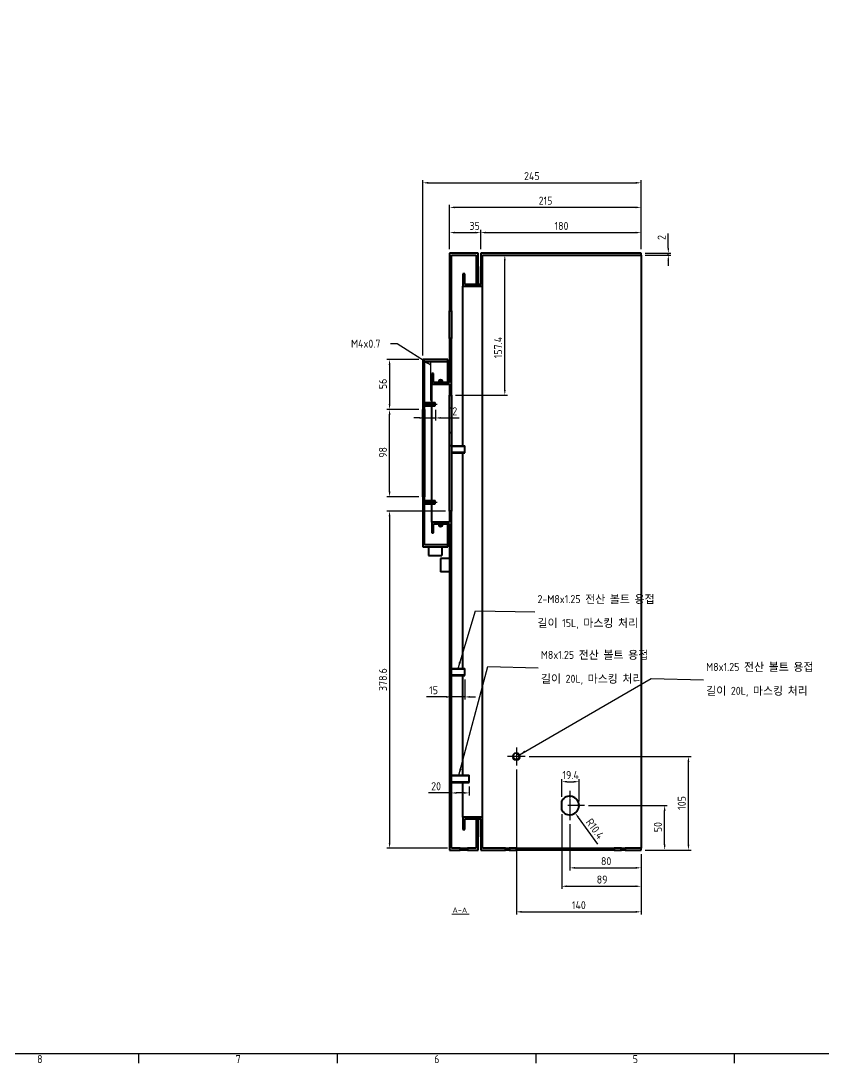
# Model space of a CAD drawing. Header units: millimetres. Extents: x 0 to 3567, y 0 to 2523.
# Drawn here: x 1874 to 2775, y 50 to 1220 of the extents above; entities that cross this region are included whole.
import ezdxf

# ---------------------------------------------------------------- set-up
doc = ezdxf.new("R2010")
doc.units = ezdxf.units.MM
doc.header["$LTSCALE"] = 3
doc.linetypes.add('CHAIN', pattern=[0.7087, 0.4724, -0.0591, 0.1181, -0.0591])
doc.layers.get('0').update_dxf_attribs({"color": 3, "lineweight": 25, "true_color": 0x00ff00})
for name, color, linetype, lineweight, true_color in [('가시적인 것(ISO)', 3, 'Continuous', 40, 0x00ff00), ('가시적인 좁은 것(ISO)', 3, 'Continuous', 35, 0x00ff00), ('기호(ISO)', 5, 'Continuous', 25, 0x0000ff), ('중심 표식(ISO)', 1, 'Continuous', 25, 0xff0000), ('중심선(ISO)', 1, 'Continuous', 25, 0xff0000), ('치수(ISO)', 2, 'Continuous', 25, 0xffff00)]:
    doc.layers.add(name, color=color, linetype=linetype, lineweight=lineweight, true_color=true_color)
doc.layers.add('경계(ISO)', color=7, linetype='Continuous', lineweight=25)
doc.styles.add('문자 텍스트_PSTEK_POSCO', font='isocp.shx')
doc.styles.add('치수 텍스트_PSTEK_POSCO', font='isocp.shx')
doc.styles.add('텍스트 스타일512', font='isocp.shx')
doc.dimstyles.new('치수_PSTEK_POSCO', dxfattribs={"dimscale": 3, "dimtxt": 3, "dimasz": 2, "dimexe": 1, "dimexo": 1.5, "dimgap": 1, "dimtad": 1, "dimrnd": 1e-08, "dimdsep": 46, "dimtxsty": '치수 텍스트_PSTEK_POSCO', "dimcen": 0.09, "dimdle": 10, "dimclrd": 7, "dimclre": 7, "dimclrt": 2, "dimadec": 1, "dimazin": 2, "dimtfac": 1, "dimtmove": 0, "dimatfit": 3, "dimfxl": 1, "dimtolj": 1, "dimlwd": -1, "dimlwe": -1, "dimarcsym": 0})
doc.dimstyles.new('치수_PSTEK_POSCO$7', dxfattribs={"dimscale": 3, "dimtxt": 3, "dimasz": 2.5, "dimexe": 1, "dimexo": 1.5, "dimgap": 1, "dimtad": 1, "dimrnd": 1e-08, "dimdsep": 46, "dimtxsty": '치수 텍스트_PSTEK_POSCO', "dimcen": 0.09, "dimdle": 10, "dimclrd": 7, "dimclre": 7, "dimclrt": 2, "dimadec": 1, "dimazin": 2, "dimtfac": 1, "dimtmove": 0, "dimatfit": 3, "dimfxl": 1, "dimtolj": 1, "dimlwd": -1, "dimlwe": -1, "dimarcsym": 0})

# ---------------------------------------------------------------- blocks, each defined once
blk = doc.blocks.new('경계 Default Border')
at = {"layer": '경계(ISO)'}
for p, q in [((668.81, 20), (668.81, 16.6)), ((743.12, 20), (743.12, 16.6)), ((817.44, 20), (817.44, 16.6)), ((891.75, 20), (891.75, 16.6))]:
    blk.add_line(p, q, dxfattribs=at)
at = {"layer": '경계(ISO)', "flags": 128}
blk.add_lwpolyline([(20, 20), (20, 821), (1169, 821), (1169, 20), (20, 20)], dxfattribs=at)
at = {"layer": '경계(ISO)', "color": 2, "true_color": 0xffff00, "char_height": 3, "attachment_point": 7, "style": '문자 텍스트_PSTEK_POSCO'}
for s, insert in [('8', (630.8, 16.57)), ('7', (705.11, 16.59)), ('6', (779.43, 16.57)), ('5', (853.74, 16.57))]:
    blk.add_mtext(s, dxfattribs=dict(at, insert=insert))
blk = doc.blocks.new('*D27')
at = {"layer": 'Defpoints', "color": 0, "transparency": 16777216}
for p in [(2570.6, 982.2), (2390.6, 959), (2570.6, 959)]:
    blk.add_point(p, dxfattribs=at)
at = {"layer": '치수(ISO)', "color": 7, "transparency": 16777216}
for p, q in [((2390.6, 963.5), (2390.6, 985.2)), ((2570.6, 963.5), (2570.6, 985.2)), ((2396.6, 982.2), (2564.6, 982.2))]:
    blk.add_line(p, q, dxfattribs=at)
for points in [[(2396.6, 983.2), (2396.6, 981.2), (2390.6, 982.2)], [(2564.6, 983.2), (2564.6, 981.2), (2570.6, 982.2)]]:
    blk.add_solid(points, dxfattribs=at)
at = {"layer": '치수(ISO)', "color": 2, "transparency": 16777216, "insert": (2473.4, 989.7), "char_height": 9, "attachment_point": 4, "style": '치수 텍스트_PSTEK_POSCO'}
blk.add_mtext('\\A1;180', dxfattribs=at)
blk = doc.blocks.new('*D28')
at = {"layer": 'Defpoints', "color": 0, "transparency": 16777216}
for p in [(2390.6, 982.2), (2355.6, 959), (2390.6, 959)]:
    blk.add_point(p, dxfattribs=at)
at = {"layer": '치수(ISO)', "color": 7, "transparency": 16777216}
for p, q in [((2355.6, 963.5), (2355.6, 985.2)), ((2390.6, 963.5), (2390.6, 985.2)), ((2361.6, 982.2), (2384.6, 982.2))]:
    blk.add_line(p, q, dxfattribs=at)
for points in [[(2361.6, 983.2), (2361.6, 981.2), (2355.6, 982.2)], [(2384.6, 983.2), (2384.6, 981.2), (2390.6, 982.2)]]:
    blk.add_solid(points, dxfattribs=at)
at = {"layer": '치수(ISO)', "color": 2, "transparency": 16777216, "insert": (2377.9, 989.7), "char_height": 9, "attachment_point": 4, "style": '치수 텍스트_PSTEK_POSCO'}
blk.add_mtext('\\A1;35', dxfattribs=at)
blk = doc.blocks.new('*D33')
at = {"layer": 'Defpoints', "color": 0, "transparency": 16777216}
for p in [(2355.6, 1010.5), (2355.6, 959), (2570.6, 959)]:
    blk.add_point(p, dxfattribs=at)
at = {"layer": '치수(ISO)', "color": 7, "transparency": 16777216}
for p, q in [((2355.6, 963.5), (2355.6, 1013.5)), ((2564.6, 1010.5), (2361.6, 1010.5)), ((2570.6, 963.5), (2570.6, 1013.5))]:
    blk.add_line(p, q, dxfattribs=at)
for points in [[(2361.6, 1011.5), (2361.6, 1009.5), (2355.6, 1010.5)], [(2564.6, 1011.5), (2564.6, 1009.5), (2570.6, 1010.5)]]:
    blk.add_solid(points, dxfattribs=at)
at = {"layer": '치수(ISO)', "color": 2, "transparency": 16777216, "insert": (2455.6, 1018), "char_height": 9, "attachment_point": 4, "style": '치수 텍스트_PSTEK_POSCO'}
blk.add_mtext('\\A1;215', dxfattribs=at)
blk = doc.blocks.new('*D34')
at = {"layer": 'Defpoints', "color": 0, "transparency": 16777216}
for p in [(2570.6, 959), (2570.6, 957), (2601.2, 959)]:
    blk.add_point(p, dxfattribs=at)
at = {"layer": '치수(ISO)', "color": 7, "transparency": 16777216}
for p, q in [((2601.2, 965), (2601.2, 981.3)), ((2575.1, 959), (2604.2, 959)), ((2575.1, 957), (2604.2, 957)), ((2601.2, 957), (2601.2, 959)), ((2601.2, 951), (2601.2, 945))]:
    blk.add_line(p, q, dxfattribs=at)
for points in [[(2600.2, 965), (2602.2, 965), (2601.2, 959)], [(2600.2, 951), (2602.2, 951), (2601.2, 957)]]:
    blk.add_solid(points, dxfattribs=at)
at = {"layer": '치수(ISO)', "color": 2, "transparency": 16777216, "insert": (2593.7, 974), "char_height": 9, "attachment_point": 4, "rotation": 90, "style": '치수 텍스트_PSTEK_POSCO'}
blk.add_mtext('\\A1;2', dxfattribs=at)
blk = doc.blocks.new('*D85')
at = {"layer": 'Defpoints', "color": 0, "transparency": 16777216}
for p in [(2288.2, 783.6), (2325.6, 783.6), (2325.6, 685.6)]:
    blk.add_point(p, dxfattribs=at)
at = {"layer": '치수(ISO)', "color": 7, "transparency": 16777216}
for p, q in [((2321.1, 783.6), (2285.2, 783.6)), ((2288.2, 691.6), (2288.2, 777.6)), ((2321.1, 685.6), (2285.2, 685.6))]:
    blk.add_line(p, q, dxfattribs=at)
for points in [[(2287.2, 777.6), (2289.2, 777.6), (2288.2, 783.6)], [(2287.2, 691.6), (2289.2, 691.6), (2288.2, 685.6)]]:
    blk.add_solid(points, dxfattribs=at)
at = {"layer": '치수(ISO)', "color": 2, "transparency": 16777216, "insert": (2280.7, 729.4), "char_height": 9, "attachment_point": 4, "rotation": 90, "style": '치수 텍스트_PSTEK_POSCO'}
blk.add_mtext('\\A1;98', dxfattribs=at)
blk = doc.blocks.new('*D86')
at = {"layer": 'Defpoints', "color": 0, "transparency": 16777216}
for p in [(2325.6, 839.6), (2288.2, 783.6), (2325.6, 783.6)]:
    blk.add_point(p, dxfattribs=at)
at = {"layer": '치수(ISO)', "color": 7, "transparency": 16777216}
for p, q in [((2321.1, 839.6), (2285.2, 839.6)), ((2288.2, 833.6), (2288.2, 789.6)), ((2321.1, 783.6), (2285.2, 783.6))]:
    blk.add_line(p, q, dxfattribs=at)
for points in [[(2287.2, 833.6), (2289.2, 833.6), (2288.2, 839.6)], [(2287.2, 789.6), (2289.2, 789.6), (2288.2, 783.6)]]:
    blk.add_solid(points, dxfattribs=at)
at = {"layer": '치수(ISO)', "color": 2, "transparency": 16777216, "insert": (2280.7, 806.4), "char_height": 9, "attachment_point": 4, "rotation": 90, "style": '치수 텍스트_PSTEK_POSCO'}
blk.add_mtext('\\A1;56', dxfattribs=at)
blk = doc.blocks.new('*D87')
at = {"layer": 'Defpoints', "color": 0, "transparency": 16777216}
for p in [(2355.6, 669.6), (2288.2, 291), (2357.6, 291)]:
    blk.add_point(p, dxfattribs=at)
at = {"layer": '치수(ISO)', "color": 7, "transparency": 16777216}
for p, q in [((2351.1, 669.6), (2285.2, 669.6)), ((2288.2, 663.6), (2288.2, 297)), ((2353.1, 291), (2285.2, 291))]:
    blk.add_line(p, q, dxfattribs=at)
for points in [[(2287.2, 663.6), (2289.2, 663.6), (2288.2, 669.6)], [(2287.2, 297), (2289.2, 297), (2288.2, 291)]]:
    blk.add_solid(points, dxfattribs=at)
at = {"layer": '치수(ISO)', "color": 2, "transparency": 16777216, "insert": (2280.7, 467.5), "char_height": 9, "attachment_point": 4, "rotation": 90, "style": '치수 텍스트_PSTEK_POSCO'}
blk.add_mtext('\\A1;378.6', dxfattribs=at)
blk = doc.blocks.new('*D88')
at = {"layer": 'Defpoints', "color": 0, "transparency": 16777216}
for p in [(2417.6, 957), (2417.6, 957), (2357.6, 799.6)]:
    blk.add_point(p, dxfattribs=at)
at = {"layer": '치수(ISO)', "color": 7, "transparency": 16777216}
for p, q in [((2417.6, 805.6), (2417.6, 951)), ((2362.1, 799.6), (2420.6, 799.6))]:
    blk.add_line(p, q, dxfattribs=at)
for points in [[(2416.6, 951), (2418.6, 951), (2417.6, 957)], [(2416.6, 805.6), (2418.6, 805.6), (2417.6, 799.6)]]:
    blk.add_solid(points, dxfattribs=at)
at = {"layer": '치수(ISO)', "color": 2, "transparency": 16777216, "insert": (2410.1, 841.1), "char_height": 9, "attachment_point": 4, "rotation": 90, "style": '치수 텍스트_PSTEK_POSCO'}
blk.add_mtext('\\A1;157.4', dxfattribs=at)
blk = doc.blocks.new('*D102')
at = {"layer": 'Defpoints', "color": 0, "transparency": 16777216}
for p in [(2507, 339), (2597.1, 339), (2570.6, 289)]:
    blk.add_point(p, dxfattribs=at)
at = {"layer": '치수(ISO)', "color": 7, "transparency": 16777216}
for p, q in [((2511.5, 339), (2600.1, 339)), ((2597.1, 295), (2597.1, 333)), ((2575.1, 289), (2600.1, 289))]:
    blk.add_line(p, q, dxfattribs=at)
for points in [[(2596.1, 333), (2598.1, 333), (2597.1, 339)], [(2596.1, 295), (2598.1, 295), (2597.1, 289)]]:
    blk.add_solid(points, dxfattribs=at)
at = {"layer": '치수(ISO)', "color": 2, "transparency": 16777216, "insert": (2589.6, 309), "char_height": 9, "attachment_point": 4, "rotation": 90, "style": '치수 텍스트_PSTEK_POSCO'}
blk.add_mtext('\\A1;50', dxfattribs=at)
blk = doc.blocks.new('*D103')
at = {"layer": 'Defpoints', "color": 0, "transparency": 16777216}
for p in [(2490.6, 322.6), (2570.6, 289), (2570.6, 269)]:
    blk.add_point(p, dxfattribs=at)
at = {"layer": '치수(ISO)', "color": 7, "transparency": 16777216}
for p, q in [((2490.6, 318.1), (2490.6, 266)), ((2570.6, 284.5), (2570.6, 266)), ((2496.6, 269), (2564.6, 269))]:
    blk.add_line(p, q, dxfattribs=at)
for points in [[(2496.6, 270), (2496.6, 268), (2490.6, 269)], [(2564.6, 270), (2564.6, 268), (2570.6, 269)]]:
    blk.add_solid(points, dxfattribs=at)
at = {"layer": '치수(ISO)', "color": 2, "transparency": 16777216, "insert": (2525.6, 276.5), "char_height": 9, "attachment_point": 4, "style": '치수 텍스트_PSTEK_POSCO'}
blk.add_mtext('\\A1;80', dxfattribs=at)
blk = doc.blocks.new('*D104')
at = {"layer": 'Defpoints', "color": 0, "transparency": 16777216}
for p in [(2501, 365.7), (2481.6, 344.2), (2501, 339)]:
    blk.add_point(p, dxfattribs=at)
at = {"layer": '치수(ISO)', "color": 7, "transparency": 16777216}
for p, q in [((2481.6, 348.7), (2481.6, 368.7)), ((2487.6, 365.7), (2495, 365.7)), ((2501, 343.5), (2501, 368.7))]:
    blk.add_line(p, q, dxfattribs=at)
for points in [[(2487.6, 366.7), (2487.6, 364.7), (2481.6, 365.7)], [(2495, 366.7), (2495, 364.7), (2501, 365.7)]]:
    blk.add_solid(points, dxfattribs=at)
at = {"layer": '치수(ISO)', "color": 2, "transparency": 16777216, "insert": (2482.3, 373.2), "char_height": 9, "attachment_point": 4, "style": '치수 텍스트_PSTEK_POSCO'}
blk.add_mtext('\\A1;19.4', dxfattribs=at)
blk = doc.blocks.new('*D105')
at = {"layer": 'Defpoints', "color": 0, "transparency": 16777216}
for p in [(2490.6, 339), (2496.7, 330.6)]:
    blk.add_point(p, dxfattribs=at)
at = {"layer": '치수(ISO)', "color": 7, "transparency": 16777216}
blk.add_line((2522.1, 295.6), (2500.2, 325.7), dxfattribs=at)
blk.add_solid([(2501, 326.3), (2499.4, 325.1), (2496.7, 330.6)], dxfattribs=at)
at = {"layer": '치수(ISO)', "color": 2, "transparency": 16777216, "insert": (2511.6, 322.9), "char_height": 9, "attachment_point": 4, "rotation": 306.0624, "style": '치수 텍스트_PSTEK_POSCO'}
blk.add_mtext('\\A1;R10.4', dxfattribs=at)
blk = doc.blocks.new('*D106')
at = {"layer": 'Defpoints', "color": 0, "transparency": 16777216}
for p in [(2327.6, 787.6), (2339.6, 787.6), (2339.6, 774.1)]:
    blk.add_point(p, dxfattribs=at)
at = {"layer": '치수(ISO)', "color": 7, "transparency": 16777216}
for p, q in [((2321.6, 774.1), (2315.6, 774.1)), ((2327.6, 783.1), (2327.6, 771.1)), ((2327.6, 774.1), (2339.6, 774.1)), ((2339.6, 783.1), (2339.6, 771.1)), ((2345.6, 774.1), (2366.2, 774.1))]:
    blk.add_line(p, q, dxfattribs=at)
for points in [[(2321.6, 775.1), (2321.6, 773.1), (2327.6, 774.1)], [(2345.6, 775.1), (2345.6, 773.1), (2339.6, 774.1)]]:
    blk.add_solid(points, dxfattribs=at)
at = {"layer": '치수(ISO)', "color": 2, "transparency": 16777216, "insert": (2354.6, 781.6), "char_height": 9, "attachment_point": 4, "style": '치수 텍스트_PSTEK_POSCO'}
blk.add_mtext('\\A1;12', dxfattribs=at)
blk = doc.blocks.new('*D107')
at = {"layer": 'Defpoints', "color": 0, "transparency": 16777216}
for p in [(2570.6, 1038.1), (2570.6, 959), (2325.6, 839.6)]:
    blk.add_point(p, dxfattribs=at)
at = {"layer": '치수(ISO)', "color": 7, "transparency": 16777216}
for p, q in [((2325.6, 844.1), (2325.6, 1041.1)), ((2331.6, 1038.1), (2564.6, 1038.1)), ((2570.6, 963.5), (2570.6, 1041.1))]:
    blk.add_line(p, q, dxfattribs=at)
for points in [[(2331.6, 1039.1), (2331.6, 1037.1), (2325.6, 1038.1)], [(2564.6, 1039.1), (2564.6, 1037.1), (2570.6, 1038.1)]]:
    blk.add_solid(points, dxfattribs=at)
at = {"layer": '치수(ISO)', "color": 2, "transparency": 16777216, "insert": (2439.2, 1045.6), "char_height": 9, "attachment_point": 4, "style": '치수 텍스트_PSTEK_POSCO'}
blk.add_mtext('\\A1;245', dxfattribs=at)
blk = doc.blocks.new('*D110')
at = {"layer": 'Defpoints', "color": 0, "transparency": 16777216}
for p in [(2481.6, 333.8), (2570.6, 289), (2570.6, 248.3)]:
    blk.add_point(p, dxfattribs=at)
at = {"layer": '치수(ISO)', "color": 7, "transparency": 16777216}
for p, q in [((2481.6, 329.3), (2481.6, 245.3)), ((2570.6, 284.5), (2570.6, 245.3)), ((2487.6, 248.3), (2564.6, 248.3))]:
    blk.add_line(p, q, dxfattribs=at)
for points in [[(2487.6, 249.3), (2487.6, 247.3), (2481.6, 248.3)], [(2564.6, 249.3), (2564.6, 247.3), (2570.6, 248.3)]]:
    blk.add_solid(points, dxfattribs=at)
at = {"layer": '치수(ISO)', "color": 2, "transparency": 16777216, "insert": (2520.8, 255.8), "char_height": 9, "attachment_point": 4, "style": '치수 텍스트_PSTEK_POSCO'}
blk.add_mtext('\\A1;89', dxfattribs=at)
blk = doc.blocks.new('*D111')
at = {"layer": 'Defpoints', "color": 0, "transparency": 16777216}
for p in [(2430.6, 384), (2570.6, 289), (2570.6, 219.6)]:
    blk.add_point(p, dxfattribs=at)
at = {"layer": '치수(ISO)', "color": 7, "transparency": 16777216}
for p, q in [((2430.6, 379.5), (2430.6, 216.6)), ((2570.6, 284.5), (2570.6, 216.6)), ((2436.6, 219.6), (2564.6, 219.6))]:
    blk.add_line(p, q, dxfattribs=at)
for points in [[(2436.6, 220.6), (2436.6, 218.6), (2430.6, 219.6)], [(2564.6, 220.6), (2564.6, 218.6), (2570.6, 219.6)]]:
    blk.add_solid(points, dxfattribs=at)
at = {"layer": '치수(ISO)', "color": 2, "transparency": 16777216, "insert": (2492.9, 227.1), "char_height": 9, "attachment_point": 4, "style": '치수 텍스트_PSTEK_POSCO'}
blk.add_mtext('\\A1;140', dxfattribs=at)
blk = doc.blocks.new('*D112')
at = {"layer": 'Defpoints', "color": 0, "transparency": 16777216}
for p in [(2440.6, 394), (2623.8, 394), (2570.6, 289)]:
    blk.add_point(p, dxfattribs=at)
at = {"layer": '치수(ISO)', "color": 7, "transparency": 16777216}
for p, q in [((2445.1, 394), (2626.8, 394)), ((2623.8, 295), (2623.8, 388)), ((2575.1, 289), (2626.8, 289))]:
    blk.add_line(p, q, dxfattribs=at)
for points in [[(2622.8, 388), (2624.8, 388), (2623.8, 394)], [(2622.8, 295), (2624.8, 295), (2623.8, 289)]]:
    blk.add_solid(points, dxfattribs=at)
at = {"layer": '치수(ISO)', "color": 2, "transparency": 16777216, "insert": (2616.3, 334.1), "char_height": 9, "attachment_point": 4, "rotation": 90, "style": '치수 텍스트_PSTEK_POSCO'}
blk.add_mtext('\\A1;105', dxfattribs=at)
blk = doc.blocks.new('*D113')
at = {"layer": 'Defpoints', "color": 0, "transparency": 16777216}
for p in [(2377.6, 365), (2357.6, 353.1), (2357.6, 339.9)]:
    blk.add_point(p, dxfattribs=at)
at = {"layer": '치수(ISO)', "color": 7, "transparency": 16777216}
for p, q in [((2357.6, 353.1), (2331.9, 353.1)), ((2371.6, 353.1), (2363.6, 353.1)), ((2377.6, 360.5), (2377.6, 350.1))]:
    blk.add_line(p, q, dxfattribs=at)
for points in [[(2363.6, 354.1), (2363.6, 352.1), (2357.6, 353.1)], [(2371.6, 354.1), (2371.6, 352.1), (2377.6, 353.1)]]:
    blk.add_solid(points, dxfattribs=at)
at = {"layer": '치수(ISO)', "color": 2, "transparency": 16777216, "insert": (2334.9, 360.6), "char_height": 9, "attachment_point": 4, "style": '치수 텍스트_PSTEK_POSCO'}
blk.add_mtext('\\A1;20', dxfattribs=at)
blk = doc.blocks.new('*D114')
at = {"layer": 'Defpoints', "color": 0, "transparency": 16777216}
for p in [(2357.6, 485), (2372.6, 485), (2372.6, 460.9)]:
    blk.add_point(p, dxfattribs=at)
at = {"layer": '치수(ISO)', "color": 7, "transparency": 16777216}
for p, q in [((2357.6, 480.5), (2357.6, 457.9)), ((2372.6, 480.5), (2372.6, 457.9)), ((2351.6, 460.9), (2329.6, 460.9)), ((2372.6, 460.9), (2357.6, 460.9)), ((2378.6, 460.9), (2384.6, 460.9))]:
    blk.add_line(p, q, dxfattribs=at)
for points in [[(2351.6, 461.9), (2351.6, 459.9), (2357.6, 460.9)], [(2378.6, 461.9), (2378.6, 459.9), (2372.6, 460.9)]]:
    blk.add_solid(points, dxfattribs=at)
at = {"layer": '치수(ISO)', "color": 2, "transparency": 16777216, "insert": (2332.6, 468.4), "char_height": 9, "attachment_point": 4, "style": '치수 텍스트_PSTEK_POSCO'}
blk.add_mtext('\\A1;15', dxfattribs=at)

msp = doc.modelspace()

# ---------------------------------------------------------------- linework, layer by layer
at = {"layer": '가시적인 것(ISO)'}
for p, q in [((2387.5685, 958.9776), (2355.5685, 958.9776)), ((2355.5685, 958.9776), (2355.5685, 894.4776)), ((2357.5685, 894.4776), (2357.5685, 956.9776)), ((2357.5685, 956.9776), (2385.5685, 956.9776)), ((2385.5685, 956.9776), (2385.5685, 943.9776)), ((2387.5685, 943.9776), (2387.5685, 958.9776)), ((2570.5685, 958.9776), (2390.5685, 958.9776)), ((2390.5685, 958.9776), (2390.5685, 923.9776)), ((2392.5685, 921.9776), (2392.5685, 956.9776)), ((2392.5685, 956.9776), (2570.5685, 956.9776)), ((2570.5685, 956.9776), (2570.5685, 958.9776)), ((2570.5685, 956.9776), (2570.5685, 290.9776)), ((2385.5685, 943.9776), (2387.5685, 943.9776)), ((2385.5685, 943.9776), (2385.5685, 923.9776)), ((2387.5685, 943.9776), (2387.5685, 923.9776)), ((2372.5685, 935.9776), (2370.5685, 935.9776)), ((2370.5685, 935.9776), (2370.5685, 921.9776)), ((2372.5685, 923.9776), (2372.5685, 935.9776)), ((2370.5685, 921.9776), (2392.5685, 921.9776)), ((2370.5685, 742.9776), (2370.5685, 921.9776)), ((2390.5685, 923.9776), (2372.5685, 923.9776)), ((2392.5685, 325.9776), (2392.5685, 921.9776)), ((2355.5685, 894.4776), (2357.5685, 894.4776)), ((2355.5685, 863.4776), (2355.5685, 894.4776)), ((2357.5685, 894.4776), (2357.5685, 863.4776)), ((2357.5685, 863.4776), (2355.5685, 863.4776)), ((2355.5685, 863.4776), (2355.5685, 814.0776)), ((2357.5685, 799.5776), (2357.5685, 863.4776)), ((2353.5685, 839.5776), (2325.5685, 839.5776)), ((2325.5685, 839.5776), (2325.5685, 783.5776)), ((2327.5685, 783.5776), (2327.5685, 837.5776)), ((2327.5685, 837.5776), (2353.5685, 837.5776)), ((2353.5685, 837.5776), (2353.5685, 839.5776)), ((2353.5685, 814.0776), (2353.5685, 837.5776)), ((2337.5685, 824.0776), (2335.5685, 824.0776)), ((2335.5685, 824.0776), (2335.5685, 812.0776)), ((2337.5685, 814.0776), (2337.5685, 824.0776)), ((2335.5685, 812.0776), (2355.5685, 812.0776)), ((2335.5685, 791.5776), (2335.5685, 812.0776)), ((2355.5685, 814.0776), (2337.5685, 814.0776)), ((2355.5685, 812.0776), (2355.5685, 799.5776)), ((2355.5685, 799.5776), (2357.5685, 799.5776)), ((2355.5685, 757.7776), (2355.5685, 799.5776)), ((2357.5685, 799.5776), (2357.5685, 757.7776)), ((2327.5685, 791.5776), (2339.5685, 791.5776)), ((2327.5685, 787.5776), (2339.5685, 787.5776)), ((2335.5685, 681.5776), (2335.5685, 787.5776)), ((2339.5685, 787.5776), (2339.5685, 791.5776)), ((2325.5685, 783.5776), (2327.5685, 783.5776)), ((2325.5685, 685.5776), (2325.5685, 783.5776)), ((2327.5685, 783.5776), (2327.5685, 685.5776)), ((2355.5685, 742.7776), (2355.5685, 757.7776)), ((2355.5685, 757.7776), (2357.5685, 757.7776)), ((2357.5685, 757.7776), (2357.5685, 742.7776)), ((2355.5685, 669.5776), (2355.5685, 742.7776)), ((2357.5685, 742.7776), (2355.5685, 742.7776)), ((2357.5685, 742.9776), (2372.5685, 742.9776)), ((2357.5685, 742.7776), (2357.5685, 669.5776)), ((2372.5685, 734.9776), (2372.5685, 742.9776)), ((2357.5685, 734.9776), (2372.5685, 734.9776)), ((2370.5685, 492.9776), (2370.5685, 734.9776)), ((2325.5685, 685.5776), (2325.5685, 629.5776)), ((2327.5685, 685.5776), (2325.5685, 685.5776)), ((2327.5685, 631.5776), (2327.5685, 685.5776)), ((2327.5685, 681.5776), (2339.5685, 681.5776)), ((2339.5685, 677.5776), (2339.5685, 681.5776)), ((2327.5685, 677.5776), (2339.5685, 677.5776)), ((2335.5685, 657.0776), (2335.5685, 677.5776)), ((2357.5685, 669.5776), (2355.5685, 669.5776)), ((2355.5685, 669.5776), (2355.5685, 657.0776)), ((2357.5685, 290.9776), (2357.5685, 669.5776)), ((2355.5685, 657.0776), (2335.5685, 657.0776)), ((2335.5685, 657.0776), (2335.5685, 645.0776)), ((2335.5685, 645.0776), (2337.5685, 645.0776)), ((2337.5685, 645.0776), (2337.5685, 655.0776)), ((2337.5685, 655.0776), (2355.5685, 655.0776)), ((2353.5685, 631.5776), (2353.5685, 655.0776)), ((2355.5685, 655.0776), (2355.5685, 288.9776)), ((2325.5685, 629.5776), (2353.5685, 629.5776)), ((2353.5685, 631.5776), (2327.5685, 631.5776)), ((2332.0685, 629.5776), (2332.0685, 619.5776)), ((2347.0685, 629.5776), (2347.0685, 619.5776)), ((2353.5685, 629.5776), (2353.5685, 631.5776)), ((2332.0685, 619.5776), (2347.0685, 619.5776)), ((2345.5685, 616.4776), (2345.5685, 601.4776)), ((2355.5685, 616.4776), (2345.5685, 616.4776)), ((2355.5685, 601.4776), (2345.5685, 601.4776)), ((2357.5685, 492.9776), (2372.5685, 492.9776)), ((2372.5685, 484.9776), (2372.5685, 492.9776)), ((2357.5685, 484.9776), (2372.5685, 484.9776)), ((2370.5685, 372.9776), (2370.5685, 484.9776)), ((2357.5685, 372.9776), (2377.5685, 372.9776)), ((2357.5685, 364.9776), (2377.5685, 364.9776)), ((2370.5685, 325.9776), (2370.5685, 364.9776)), ((2377.5685, 364.9776), (2377.5685, 372.9776)), ((2481.5685, 333.7661), (2481.5685, 344.1891)), ((2392.5685, 325.9776), (2370.5685, 325.9776)), ((2370.5685, 325.9776), (2370.5685, 311.9776)), ((2372.5685, 311.9776), (2372.5685, 323.9776)), ((2372.5685, 323.9776), (2390.5685, 323.9776)), ((2385.5685, 323.9776), (2385.5685, 303.9776)), ((2387.5685, 323.9776), (2387.5685, 303.9776)), ((2390.5685, 323.9776), (2390.5685, 288.9776)), ((2392.5685, 290.9776), (2392.5685, 325.9776)), ((2370.5685, 311.9776), (2372.5685, 311.9776)), ((2387.5685, 303.9776), (2385.5685, 303.9776)), ((2385.5685, 303.9776), (2385.5685, 290.9776)), ((2387.5685, 288.9776), (2387.5685, 303.9776)), ((2355.5685, 288.9776), (2367.5685, 288.9776)), ((2367.5685, 290.9776), (2357.5685, 290.9776)), ((2367.5685, 288.9776), (2367.5685, 290.9776)), ((2367.5685, 290.9776), (2375.5685, 290.9776)), ((2375.5685, 288.9776), (2367.5685, 288.9776)), ((2385.5685, 290.9776), (2375.5685, 290.9776)), ((2375.5685, 290.9776), (2375.5685, 288.9776)), ((2375.5685, 288.9776), (2387.5685, 288.9776)), ((2390.5685, 288.9776), (2418.5015, 288.9776)), ((2418.5015, 290.9776), (2392.5685, 290.9776)), ((2418.5015, 288.9776), (2418.5015, 290.9776)), ((2418.5015, 290.9776), (2422.6355, 290.9776)), ((2422.6355, 288.9776), (2418.5015, 288.9776)), ((2430.5685, 290.9776), (2422.6355, 290.9776)), ((2422.6355, 290.9776), (2422.6355, 288.9776)), ((2422.6355, 288.9776), (2430.5685, 288.9776)), ((2430.5685, 288.9776), (2430.5685, 290.9776)), ((2430.5685, 290.9776), (2540.5685, 290.9776)), ((2540.5685, 288.9776), (2430.5685, 288.9776)), ((2540.5685, 290.9776), (2540.5685, 288.9776)), ((2548.5015, 290.9776), (2540.5685, 290.9776)), ((2540.5685, 288.9776), (2548.5015, 288.9776)), ((2548.5015, 288.9776), (2548.5015, 290.9776)), ((2548.5015, 290.9776), (2552.6355, 290.9776)), ((2552.6355, 288.9776), (2548.5015, 288.9776)), ((2552.6355, 290.9776), (2552.6355, 288.9776)), ((2570.5685, 290.9776), (2552.6355, 290.9776)), ((2552.6355, 288.9776), (2570.5685, 288.9776)), ((2570.5685, 288.9776), (2570.5685, 290.9776))]:
    msp.add_line(p, q, dxfattribs=at)
msp.add_circle((2430.5685, 393.9776), 4, dxfattribs=at)
for centre, radius, start, end in [((2345.5685, 814.5776), 2.25, 347.1604116, 192.8395884), ((2345.5685, 814.5776), 1.65, 342.3602986, 197.6397014), ((2345.5685, 654.5776), 2.25, 167.1604116, 12.8395884), ((2345.5685, 654.5776), 1.65, 162.3602986, 17.6397014), ((2490.5685, 338.9776), 10.4, 210.0733476, 149.9266524)]:
    msp.add_arc(centre, radius, start, end, dxfattribs=at)
at = {"layer": '가시적인 좁은 것(ISO)'}
for p, q in [((2339.5685, 791.1596), (2327.5685, 791.1596)), ((2327.5685, 787.9956), (2339.5685, 787.9956)), ((2372.5685, 742.2336), (2357.5685, 742.2336)), ((2357.5685, 735.7216), (2372.5685, 735.7216)), ((2339.5685, 681.1596), (2327.5685, 681.1596)), ((2327.5685, 677.9956), (2339.5685, 677.9956)), ((2372.5685, 492.2336), (2357.5685, 492.2336)), ((2357.5685, 485.7216), (2372.5685, 485.7216)), ((2377.5685, 372.2336), (2357.5685, 372.2336)), ((2357.5685, 365.7216), (2377.5685, 365.7216)), ((2418.0685, 290.9776), (2418.0685, 288.9776)), ((2423.0685, 288.9776), (2423.0685, 290.9776)), ((2548.0685, 290.9776), (2548.0685, 288.9776)), ((2553.0685, 288.9776), (2553.0685, 290.9776))]:
    msp.add_line(p, q, dxfattribs=at)
msp.add_arc((2430.5685, 393.9776), 3.256, 170, 80, dxfattribs=at)
at = {"layer": '기호(ISO)', "color": 7}
msp.add_line((2334.4113, 793.8276), (2334.4113, 836.2537), dxfattribs=at)
at = {"layer": '기호(ISO)', "color": 7, "lineweight": 18}
msp.add_line((2358.2208, 217.1286), (2377.5581, 217.1286), dxfattribs=at)
at = {"layer": '중심 표식(ISO)', "linetype": 'CHAIN'}
for p, q in [((2430.5685, 403.9776), (2430.5685, 383.9776)), ((2440.5685, 393.9776), (2420.5685, 393.9776)), ((2490.5685, 355.3776), (2490.5685, 322.5776)), ((2506.9685, 338.9776), (2488.3185, 338.9776))]:
    msp.add_line(p, q, dxfattribs=at)
at = {"layer": '중심선(ISO)', "linetype": 'CHAIN'}
for p, q in [((2325.3185, 789.5776), (2341.8185, 789.5776)), ((2325.3185, 679.5776), (2341.8185, 679.5776))]:
    msp.add_line(p, q, dxfattribs=at)

# ---------------------------------------------------------------- block references
at = {"xscale": 3, "yscale": 3, "zscale": 3}
msp.add_blockref('경계 Default Border', (0, 0), dxfattribs=at)

# ---------------------------------------------------------------- texts
at = {"layer": '기호(ISO)', "color": 2, "true_color": 0xffff00, "insert": (2244.9058, 857.4701), "char_height": 9, "width": 41.419634, "attachment_point": 4, "style": '치수 텍스트_PSTEK_POSCO'}
msp.add_mtext('{M4x0.7}', dxfattribs=at)
at = {"layer": '기호(ISO)', "color": 2, "true_color": 0xffff00, "char_height": 9, "attachment_point": 4, "line_spacing_factor": 1.78626, "style": '치수 텍스트_PSTEK_POSCO'}
for s, insert, width in [('{2-M8x1.25\\fISOCP|b0|i0;\\H9.0000; 전산 볼트 용접 \\P길이 15L, 마스킹 처리}', (2454.3257, 556.2405), 159.958007), ('{M8x1.25\\fISOCP|b0|i0;\\H9.0000; 전산 볼트 용접\\P\\fisocp|b0|i0;\\H9.0000;길이 20L\\fISOCP|b0|i0;\\H9.0000;, 마스킹 처리}', (2458.09, 493.6215), 141.767174), ('{M8x1.25 전산 볼트 용접 \\P길이 20L\\fISOCP|b0|i0;\\H9.0000;, 마스킹 처리}', (2643.7143, 480.1051), 145.808376)]:
    msp.add_mtext(s, dxfattribs=dict(at, insert=insert, width=width))
at = {"layer": '기호(ISO)', "color": 7, "insert": (2358.8496, 218.4643), "char_height": 6, "attachment_point": 7, "style": '텍스트 스타일512'}
msp.add_mtext('A-A ', dxfattribs=at)

# ---------------------------------------------------------------- dimensions: what is measured, and where the dimension line sits
at = {"layer": '치수(ISO)', "color": 7}
for base, p1, p2, angle, override, picture, middle in [((2570.5685, 1038.0532), (2325.5685, 839.5776), (2570.5685, 958.9776), 180, {"dimdec": 2, "dimtp": 0, "dimtm": 0, "dimtdec": 2, "dimtofl": 0, "dimatfit": 1}, '*D107', (2448.0685, 1038.0532)), ((2355.5685, 1010.487), (2570.5685, 958.9776), (2355.5685, 958.9776), 180, {"dimdec": 2, "dimtp": 0, "dimtm": 0, "dimtdec": 2, "dimtofl": 0, "dimatfit": 1}, '*D33', (2463.0685, 1010.487)), ((2570.5685, 982.1855), (2390.5685, 958.9776), (2570.5685, 958.9776), 180, {"dimdec": 2, "dimtp": 0, "dimtm": 0, "dimtdec": 2, "dimtofl": 0, "dimatfit": 1}, '*D27', (2480.5685, 982.1855)), ((2601.2398, 958.9776), (2570.5685, 956.9776), (2570.5685, 958.9776), 90, {"dimdec": 2, "dimtp": 0, "dimtm": 0, "dimtdec": 2, "dimtofl": 1, "dimatfit": 1}, '*D34', (2601.2398, 976.1621)), ((2417.5685, 956.9776), (2357.5685, 799.5776), (2417.5685, 956.9776), 270, {"dimdec": 2, "dimse2": 1, "dimtp": 0, "dimtm": 0, "dimtdec": 2, "dimtofl": 0, "dimatfit": 1}, '*D88', (2417.5685, 853.2776)), ((2288.2042, 783.5776), (2325.5685, 839.5776), (2325.5685, 783.5776), 90, {"dimdec": 2, "dimtp": 0, "dimtm": 0, "dimtdec": 2, "dimtofl": 0, "dimatfit": 1}, '*D86', (2288.2042, 811.5776)), ((2339.5685, 774.1176), (2327.5685, 787.5776), (2339.5685, 787.5776), 180, {"dimdec": 2, "dimtp": 0, "dimtm": 0, "dimtdec": 2, "dimtofl": 1, "dimatfit": 1}, '*D106', (2358.8888, 774.1176)), ((2288.2042, 783.5776), (2325.5685, 685.5776), (2325.5685, 783.5776), 90, {"dimdec": 2, "dimtp": 0, "dimtm": 0, "dimtdec": 2, "dimtofl": 0, "dimatfit": 1}, '*D85', (2288.2042, 734.5776)), ((2288.2042, 290.9776), (2355.5685, 669.5776), (2357.5685, 290.9776), 90, {"dimdec": 2, "dimtp": 0, "dimtm": 0, "dimtdec": 2, "dimtofl": 0, "dimatfit": 1}, '*D87', (2288.2042, 480.2776)), ((2372.5685, 460.9099), (2357.5685, 484.9776), (2372.5685, 484.9776), 180, {"dimdec": 2, "dimtp": 0, "dimtm": 0, "dimtdec": 2, "dimtofl": 1, "dimatfit": 1}, '*D114', (2336.8651, 460.9099)), ((2623.8433, 393.9776), (2570.5685, 288.9776), (2440.5685, 393.9776), 90, {"dimdec": 2, "dimtp": 0, "dimtm": 0, "dimtdec": 2, "dimtofl": 0, "dimatfit": 1}, '*D112', (2623.8433, 341.4776)), ((2570.5685, 219.627), (2430.5685, 383.9776), (2570.5685, 288.9776), 180, {"dimdec": 2, "dimtp": 0, "dimtm": 0, "dimtdec": 2, "dimtofl": 0, "dimatfit": 1}, '*D111', (2500.5685, 219.627)), ((2597.1255, 338.9776), (2570.5685, 288.9776), (2506.9685, 338.9776), 270, {"dimdec": 2, "dimtp": 0, "dimtm": 0, "dimtdec": 2, "dimtofl": 0, "dimatfit": 1}, '*D102', (2597.1255, 313.9776)), ((2570.5685, 268.9776), (2490.5685, 322.5776), (2570.5685, 288.9776), 180, {"dimdec": 2, "dimtp": 0, "dimtm": 0, "dimtdec": 2, "dimtofl": 0, "dimatfit": 1}, '*D103', (2530.5685, 268.9776))]:
    dim = msp.add_linear_dim(base=base, p1=p1, p2=p2, angle=angle, dimstyle='치수_PSTEK_POSCO', override=override, dxfattribs=at)
    dim.commit()
    dim.dimension.update_dxf_attribs({"geometry": picture, "text_midpoint": middle, "dimtype": 160})
for base, p1, p2, override, picture, middle in [((2390.5685, 982.1865), (2355.5685, 958.9776), (2390.5685, 958.9776), {"dimdec": 2, "dimtp": 0, "dimtm": 0, "dimtdec": 2, "dimtofl": 0, "dimatfit": 1}, '*D28', (2383.0685, 982.1865)), ((2500.9685, 365.6782), (2481.5685, 344.1891), (2500.9685, 338.9776), {"dimdec": 2, "dimtp": 0, "dimtm": 0, "dimtdec": 2, "dimtofl": 0, "dimatfit": 1}, '*D104', (2491.2685, 365.6782)), ((2357.5685, 353.0517), (2377.5685, 364.9776), (2357.5685, 339.8668), {"dimdec": 2, "dimse2": 1, "dimtp": 0, "dimtm": 0, "dimtdec": 2, "dimtofl": 0, "dimatfit": 2}, '*D113', (2339.9235, 353.0517)), ((2570.5685, 248.293), (2481.5685, 333.7661), (2570.5685, 288.9776), {"dimdec": 2, "dimtp": 0, "dimtm": 0, "dimtdec": 2, "dimtofl": 0, "dimatfit": 1}, '*D110', (2526.0685, 248.293))]:
    dim = msp.add_linear_dim(base=base, p1=p1, p2=p2, dimstyle='치수_PSTEK_POSCO', override=override, dxfattribs=at)
    dim.commit()
    dim.dimension.update_dxf_attribs({"geometry": picture, "text_midpoint": middle, "dimtype": 160})
dim = msp.add_radius_dim(center=(2490.5685, 338.9776), mpoint=(2496.6906, 330.5705), dimstyle='치수_PSTEK_POSCO', override={"dimdec": 2, "dimcen": 0, "dimtp": 0, "dimtm": 0, "dimtdec": 2, "dimtofl": 0}, dxfattribs=at)
dim.commit()
dim.dimension.update_dxf_attribs({"geometry": '*D105', "text_midpoint": (2519.0006, 312.6743)})

# ---------------------------------------------------------------- leaders
at = {"layer": '기호(ISO)', "color": 7, "annotation_type": 0, "has_hookline": 1}
for points, hookline_direction, text_width in [([(2334.4113, 833.2537), (2296.8255, 857.4701), (2289.3255, 857.4701)], 1, 34.2), ([(2365.1056, 492.9776), (2384.6463, 557.5635), (2451.3257, 556.2405)], 0, 135.3359), ([(2365.9938, 372.9776), (2398.4136, 494.9445), (2455.09, 493.6215)], 0, 122.5074), ([(2434.0326, 395.9776), (2582.0373, 481.4281), (2640.7143, 480.1051)], 0, 122.276)]:
    msp.add_leader(points, dimstyle='치수_PSTEK_POSCO$7', override={"dimtad": 0}, dxfattribs=dict(at, hookline_direction=hookline_direction, text_width=text_width))

doc.saveas('drawing.dxf')
